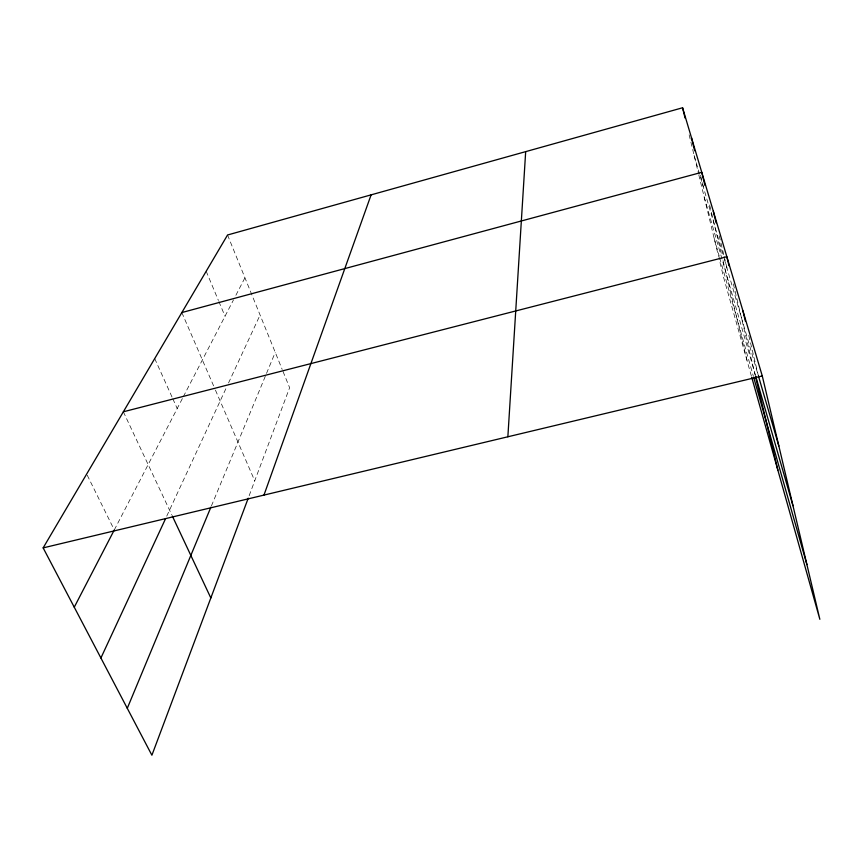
<?xml version="1.0" encoding="UTF-8"?>
<svg xmlns="http://www.w3.org/2000/svg" width="863" height="863" viewBox="0 0 863 863"><rect width="100%" height="100%" fill="white"/><g stroke="black" fill="none" stroke-linecap="round" stroke-linejoin="round"><path stroke-width="0.65" stroke-dasharray="4.32 3.24" d="M249.159 495.696L289.623 387.714L282.686 370.648M211.403 505.966L265.998 374.639M266.516 373.399L275.254 352.374M166.732 516.16L226.3 387.778M228.533 382.967L260.076 315.006M114.283 529.958L182.729 397.875M183.344 396.689L233.474 299.925M235.89 295.265L244.941 277.789M87.249 475.243L113.7 528.771M123.355 411.791L171.78 514.866M154.714 358.577L172.266 397.563M172.816 398.782L177.195 408.533M181.834 312.557L214.93 388.933M215.448 390.141L254.736 480.81M206.181 271.241L218.404 300.432M218.911 301.64L225.027 316.236M227.552 234.995L282.19 369.429M694.111 155.426L723.992 257.886M724.359 259.17L758.394 375.869L748.48 334.197M704.111 196.796L755.341 374.887M714.143 238.253L719.267 256.289M719.634 257.584L753.421 376.43M751.349 375.966L723.604 277.401L718.879 257.821M689.127 134.822L698.491 173.528M698.803 174.822L718.555 256.516M719.213 235.772L723.874 255.189M724.186 256.484L726.98 268.134M709.623 204.963L721.77 255.437M723.011 260.583L747.369 361.813M700.551 175.286L703.669 188.22M733.334 283.862L755.093 374.909"/><path stroke-width="1.29" d="M507.865 436.775L525.675 151.64M263.97 495.092L371.112 194.855M248.231 498.178L151.899 755.233L43.15 547.886L227.552 234.995L682.579 107.767L762.277 375.955L819.85 619.31L751.716 377.25M127.282 708.296L210.885 507.196M100.906 658.005L165.599 518.587M74.261 607.196L114.283 529.958M181.834 312.557L701.759 172.309L704.909 185.372M123.355 411.791L726.84 256.71L729.008 265.761M43.15 547.886L762.277 375.955M172.341 516.052L210.831 597.973M758.771 377.153L778.847 446.009M755.718 376.171L792.978 505.729M753.787 377.724L806.905 564.585M682.579 107.767L685.071 118.069M713.313 211.176L716.107 222.827M691.5 137.778L694.618 150.712M742.903 310.756L745.384 321.176M755.405 376.203L777.865 470.13"/></g></svg>
